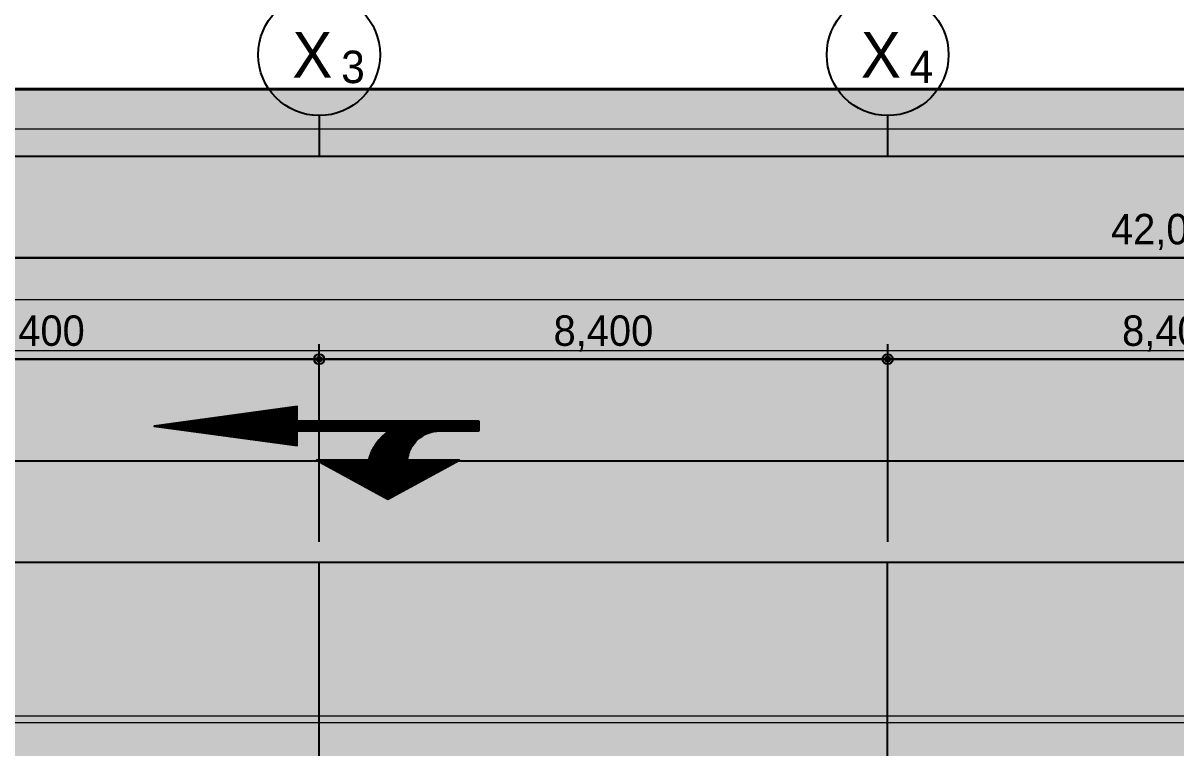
# Model space of a CAD drawing. Header units: millimetres. Extents: x -223175 to 287756, y -120611 to 352956.
# Drawn here: x 127850 to 144884, y 302982 to 313694 of the extents above; entities that cross this region are included whole.
import ezdxf
from ezdxf.enums import TextEntityAlignment as Align

# ---------------------------------------------------------------- set-up
doc = ezdxf.new("R2010")
doc.units = ezdxf.units.MM
doc.header["$LTSCALE"] = 50
doc.header["$PDMODE"] = 35
doc.linetypes.add('XREF 평면도$0$CEN', pattern=[62, 60, -1, 0, -1])
doc.layers.get('DEFPOINTS').update_dxf_attribs({"color": 108})
for name, color, linetype in [('I-SOLID(제외영역)', 253, 'Continuous'), ('XREF 평면도$0$0-틀', 7, 'Continuous'), ('XREF 평면도$0$0개선-MARK', 7, 'Continuous'), ('XREF 평면도$0$CEN', 1, 'XREF 평면도$0$CEN'), ('XREF 평면도$0$DIM', 7, 'Continuous'), ('XREF 평면도$0$grid', 7, 'Continuous')]:
    doc.layers.add(name, color=color, linetype=linetype)
for name, color, linetype, lineweight in [('XREF 평면도$0$0123', 8, 'Continuous', 0), ('XREF 평면도$0$0개선도로', 7, 'Continuous', 0), ('XREF 평면도$0$0개선도로-중앙선', 1, 'Continuous', 0)]:
    doc.layers.add(name, color=color, linetype=linetype, lineweight=lineweight)
doc.styles.add('XREF 평면도$0$돋움', font='')
doc.styles.get('XREF 평면도$0$돋움').set_extended_font_data('Dotum')
doc.dimstyles.new('XREF 평면도$0$50', dxfattribs={"dimscale": 50, "dimtxt": 3, "dimasz": 1, "dimexe": 1.5, "dimexo": 2, "dimgap": 0.75, "dimtad": 1, "dimdec": 0, "dimdsep": 46, "dimlunit": 6, "dimtxsty": 'XREF 평면도$0$돋움', "dimblk": 'XREF 평면도$0$DIMDOT', "dimcen": -1, "dimdle": 1.5, "dimclrt": 3, "dimadec": 8, "dimazin": 0, "dimtfac": 1, "dimtdec": 0, "dimtix": 1, "dimtmove": 2, "dimatfit": 3, "dimldrblk": 'XREF 평면도$0$DIMDOT', "dimfxl": 1, "dimarcsym": 0})

# ---------------------------------------------------------------- blocks, each defined once
blk = doc.blocks.new('*X2035')
at = {"color": 0}
for p, q in [((993.2, 960), (993.9, 960)), ((993.4, 961.9), (993.6, 961.9)), ((990.6, 941.2), (996.4, 941.2)), ((990.8, 943.1), (996.2, 943.1)), ((991.1, 945), (995.9, 945)), ((991.4, 946.9), (995.7, 946.9)), ((991.6, 948.8), (995.4, 948.8)), ((991.9, 950.6), (995.2, 950.6)), ((992.1, 952.5), (994.9, 952.5)), ((992.4, 954.4), (994.7, 954.4)), ((992.6, 956.2), (994.4, 956.2)), ((992.9, 958.1), (994.1, 958.1)), ((988.3, 924.4), (998.7, 924.4)), ((988.5, 926.2), (998.5, 926.2)), ((988.8, 928.1), (998.2, 928.1)), ((989.1, 930), (998, 930)), ((989.3, 931.9), (997.7, 931.9)), ((989.6, 933.8), (997.5, 933.8)), ((989.8, 935.6), (997.2, 935.6)), ((990.1, 937.5), (997, 937.5)), ((990.3, 939.4), (996.7, 939.4)), ((985.7, 905.6), (1001.3, 905.6)), ((986, 907.5), (1001, 907.5)), ((986.2, 909.4), (1000.8, 909.4)), ((986.5, 911.2), (1000.5, 911.2)), ((986.8, 913.1), (1000.3, 913.1)), ((987, 915), (1000, 915)), ((987.3, 916.9), (999.8, 916.9)), ((987.5, 918.8), (999.5, 918.8)), ((987.8, 920.6), (999.3, 920.6)), ((988, 922.5), (999, 922.5)), ((983.4, 888.8), (1003.6, 888.8)), ((983.7, 890.6), (1003.3, 890.6)), ((983.9, 892.5), (1003.1, 892.5)), ((984.2, 894.4), (1002.8, 894.4)), ((984.5, 896.2), (1002.6, 896.2)), ((984.7, 898.1), (1002.3, 898.1)), ((985, 900), (1002.1, 900)), ((985.2, 901.9), (1001.8, 901.9)), ((985.5, 903.8), (1001.6, 903.8)), ((980.9, 870), (1006.2, 870)), ((981.1, 871.9), (1005.9, 871.9)), ((981.4, 873.8), (1005.7, 873.8)), ((981.6, 875.6), (1005.4, 875.6)), ((981.9, 877.5), (1005.1, 877.5)), ((982.2, 879.4), (1004.9, 879.4)), ((982.4, 881.2), (1004.6, 881.2)), ((982.7, 883.1), (1004.4, 883.1)), ((982.9, 885), (1004.1, 885)), ((983.2, 886.9), (1003.9, 886.9)), ((978.6, 853.1), (1008.5, 853.1)), ((978.8, 855), (1008.2, 855)), ((979.1, 856.9), (1008, 856.9)), ((979.3, 858.8), (1007.7, 858.8)), ((979.6, 860.6), (1007.4, 860.6)), ((979.9, 862.5), (1007.2, 862.5)), ((980.1, 864.4), (1006.9, 864.4)), ((980.4, 866.2), (1006.7, 866.2)), ((980.6, 868.1), (1006.4, 868.1)), ((976, 834.4), (1011, 834.4)), ((976.3, 836.2), (1010.8, 836.2)), ((976.5, 838.1), (1010.5, 838.1)), ((976.8, 840), (1010.3, 840)), ((977, 841.9), (1010, 841.9)), ((977.3, 843.8), (1009.7, 843.8)), ((977.6, 845.6), (1009.5, 845.6)), ((977.8, 847.5), (1009.2, 847.5)), ((978.1, 849.4), (1009, 849.4)), ((978.3, 851.2), (1008.7, 851.2)), ((973.7, 817.5), (1013.3, 817.5)), ((974, 819.4), (1013.1, 819.4)), ((974.2, 821.2), (1012.8, 821.2)), ((974.5, 823.1), (1012.6, 823.1)), ((974.7, 825), (1012.3, 825)), ((975, 826.9), (1012, 826.9)), ((975.3, 828.7), (1011.8, 828.7)), ((975.5, 830.6), (1011.5, 830.6)), ((975.8, 832.5), (1011.3, 832.5)), ((971.2, 798.7), (1015.9, 798.7)), ((971.4, 800.6), (1015.6, 800.6)), ((971.7, 802.5), (1015.4, 802.5)), ((971.9, 804.4), (1015.1, 804.4)), ((972.2, 806.2), (1014.9, 806.2)), ((972.4, 808.1), (1014.6, 808.1)), ((972.7, 810), (1014.3, 810)), ((973, 811.9), (1014.1, 811.9)), ((973.2, 813.7), (1013.8, 813.7)), ((973.5, 815.6), (1013.6, 815.6)), ((968.9, 781.9), (1018.2, 781.9)), ((969.1, 783.8), (1017.9, 783.8)), ((969.4, 785.6), (1017.7, 785.6)), ((969.6, 787.5), (1017.4, 787.5)), ((969.9, 789.4), (1017.2, 789.4)), ((970.1, 791.2), (1016.9, 791.2)), ((970.4, 793.1), (1016.6, 793.1)), ((970.7, 795), (1016.4, 795)), ((970.9, 796.9), (1016.1, 796.9)), ((966.3, 763.1), (1020.7, 763.1)), ((966.6, 765), (1020.5, 765)), ((966.8, 766.9), (1020.2, 766.9)), ((967.1, 768.8), (1020, 768.8)), ((967.3, 770.6), (1019.7, 770.6)), ((967.6, 772.5), (1019.5, 772.5)), ((967.8, 774.4), (1019.2, 774.4)), ((968.1, 776.2), (1018.9, 776.2)), ((968.3, 778.1), (1018.7, 778.1)), ((968.6, 780), (1018.4, 780)), ((964, 746.2), (1023, 746.2)), ((964.3, 748.1), (1022.8, 748.1)), ((964.5, 750), (1022.5, 750)), ((964.8, 751.9), (1022.3, 751.9)), ((965, 753.8), (1022, 753.8)), ((965.3, 755.6), (1021.8, 755.6)), ((965.5, 757.5), (1021.5, 757.5)), ((965.8, 759.4), (1021.2, 759.4)), ((966, 761.2), (1021, 761.2)), ((963.7, 744.4), (1023.3, 744.4)), ((986, 742.5), (1001, 742.5)), ((986, 740.6), (1001, 740.6)), ((986, 738.8), (1001, 738.8)), ((986, 736.9), (1001, 736.9)), ((986, 735), (1001, 735)), ((986, 733.1), (1001, 733.1)), ((986, 731.2), (1001, 731.2)), ((986, 729.4), (1001, 729.4)), ((986, 727.5), (1001, 727.5)), ((986, 725.6), (1001, 725.6)), ((986, 723.7), (1001, 723.7)), ((986, 721.9), (1001, 721.9)), ((986, 720), (1001, 720)), ((986, 718.1), (1001, 718.1)), ((986, 716.2), (1001, 716.2)), ((986, 714.4), (1001, 714.4)), ((986, 712.5), (1001, 712.5)), ((986, 710.6), (1001, 710.6)), ((1046, 712.5), (1046.2, 712.5)), ((1046, 710.6), (1047.3, 710.6)), ((986, 708.8), (1001, 708.8)), ((986, 706.9), (1001, 706.9)), ((986, 705), (1001, 705)), ((986, 703.1), (1001, 703.1)), ((986, 701.2), (1001, 701.2)), ((986, 699.4), (1001, 699.4)), ((986, 697.5), (1001, 697.5)), ((986, 695.6), (1001, 695.6)), ((986, 693.8), (1001, 693.8)), ((1046, 708.8), (1048.3, 708.8)), ((1046, 706.9), (1049.3, 706.9)), ((1046, 705), (1050.3, 705)), ((1046, 703.1), (1051.4, 703.1)), ((1046, 701.2), (1052.4, 701.2)), ((1046, 699.4), (1053.4, 699.4)), ((1046, 697.5), (1054.4, 697.5)), ((1046, 695.6), (1055.4, 695.6)), ((1046, 693.8), (1056.5, 693.8)), ((986, 691.9), (1001, 691.9)), ((986, 690), (1001, 690)), ((986, 688.1), (1001, 688.1)), ((986, 686.2), (1001, 686.2)), ((986, 684.4), (1001, 684.4)), ((986, 682.5), (1001, 682.5)), ((986, 680.6), (1001, 680.6)), ((986, 678.8), (1001, 678.8)), ((986, 676.9), (1001, 676.9)), ((986, 675), (1001, 675)), ((1046, 691.9), (1057.5, 691.9)), ((1046, 690), (1058.5, 690)), ((1046, 688.1), (1059.5, 688.1)), ((1046, 686.2), (1060.6, 686.2)), ((1046, 684.4), (1061.6, 684.4)), ((1046, 682.5), (1062.6, 682.5)), ((1046, 680.6), (1063.6, 680.6)), ((1046, 678.8), (1064.6, 678.8)), ((1046, 676.9), (1065.7, 676.9)), ((1046, 675), (1066.7, 675)), ((986, 673.1), (1001, 673.1)), ((986, 671.2), (1001, 671.2)), ((986, 669.4), (1001, 669.4)), ((986, 667.5), (1001, 667.5)), ((986, 665.6), (1001, 665.6)), ((986, 663.8), (1001, 663.8)), ((986, 661.9), (1001, 661.9)), ((986, 660), (1001, 660)), ((986, 658.1), (1001, 658.1)), ((1046, 673.1), (1067.7, 673.1)), ((1046, 671.2), (1068.7, 671.2)), ((1046, 669.4), (1069.8, 669.4)), ((1046, 667.5), (1070.8, 667.5)), ((1046, 665.6), (1071.8, 665.6)), ((1046, 663.8), (1072.8, 663.8)), ((1046, 661.9), (1073.9, 661.9)), ((1046, 660), (1074.9, 660)), ((1046, 658.1), (1075.9, 658.1)), ((986, 656.2), (1001, 656.2)), ((986, 654.4), (1001, 654.4)), ((986, 652.5), (1001, 652.5)), ((986, 650.6), (1001, 650.6)), ((986, 648.7), (1001, 648.7)), ((986, 646.9), (1001, 646.9)), ((986, 645), (1001, 645)), ((986, 643.1), (1001, 643.1)), ((986, 641.2), (1001, 641.2)), ((986, 639.4), (1001, 639.4)), ((1046, 656.2), (1076.9, 656.2)), ((1046, 654.4), (1077.9, 654.4)), ((1046, 652.5), (1079, 652.5)), ((1046, 650.6), (1080, 650.6)), ((1046, 648.7), (1081, 648.7)), ((1046, 646.9), (1082, 646.9)), ((1046, 645), (1083.1, 645)), ((1046, 643.1), (1084.1, 643.1)), ((1046, 641.2), (1085.1, 641.2)), ((1046, 639.4), (1086.1, 639.4)), ((986, 637.5), (1001, 637.5)), ((986, 635.6), (1001, 635.6)), ((986, 633.8), (1001, 633.8)), ((986, 631.9), (1001, 631.9)), ((986, 630), (1001, 630)), ((986, 628.1), (1001, 628.1)), ((986, 626.2), (1001, 626.2)), ((986, 624.4), (1001, 624.4)), ((986, 622.5), (1001, 622.5)), ((1023, 622.5), (1095.3, 622.5)), ((1026, 624.4), (1094.3, 624.4)), ((1029.3, 626.2), (1093.3, 626.2)), ((1033, 628.1), (1092.3, 628.1)), ((1037.4, 630), (1091.2, 630)), ((1042.6, 631.9), (1090.2, 631.9)), ((1046, 637.5), (1087.1, 637.5)), ((1046, 635.6), (1088.2, 635.6)), ((1046, 633.8), (1089.2, 633.8)), ((986, 620.6), (1001, 620.6)), ((986, 618.8), (1001, 618.8)), ((986, 616.9), (1001, 616.9)), ((986, 615), (1001, 615)), ((986, 613.1), (1001, 613.1)), ((986, 611.2), (1001, 611.2)), ((986, 609.4), (1001, 609.4)), ((986, 607.5), (1001, 607.5)), ((986, 605.6), (1001, 605.6)), ((986, 603.8), (1001, 603.8)), ((1002.8, 603.8), (1105.6, 603.8)), ((1004.3, 605.6), (1104.5, 605.6)), ((1005.8, 607.5), (1103.5, 607.5)), ((1007.5, 609.4), (1102.5, 609.4)), ((1009.3, 611.2), (1101.5, 611.2)), ((1011.2, 613.1), (1100.4, 613.1)), ((1013.2, 615), (1099.4, 615)), ((1015.4, 616.9), (1098.4, 616.9)), ((1017.7, 618.8), (1097.4, 618.8)), ((1020.2, 620.6), (1096.4, 620.6)), ((986, 601.9), (1001, 601.9)), ((986, 600), (1104.4, 600)), ((986, 598.1), (1103.4, 598.1)), ((986, 596.2), (1102.4, 596.2)), ((986, 594.4), (1101.4, 594.4)), ((986, 592.5), (1100.3, 592.5)), ((986, 590.6), (1099.3, 590.6)), ((986, 588.8), (1098.3, 588.8)), ((986, 586.9), (1097.3, 586.9)), ((1001.4, 601.9), (1105.5, 601.9)), ((986, 585), (1096.3, 585)), ((986, 583.1), (1095.2, 583.1)), ((986, 581.2), (1094.2, 581.2)), ((986, 579.4), (1093.2, 579.4)), ((986, 577.5), (1092.2, 577.5)), ((986, 575.6), (1091.1, 575.6)), ((986, 573.7), (1090.1, 573.7)), ((986, 571.9), (1039.8, 571.9)), ((986, 570), (1033.6, 570)), ((986, 568.1), (1029.2, 568.1)), ((1046, 571.9), (1089.1, 571.9)), ((1046, 570), (1088.1, 570)), ((1046, 568.1), (1087, 568.1)), ((986, 566.2), (1025.7, 566.2)), ((986, 564.4), (1022.8, 564.4)), ((986, 562.5), (1020.2, 562.5)), ((986, 560.6), (1018, 560.6)), ((986, 558.8), (1016, 558.8)), ((986, 556.9), (1014.2, 556.9)), ((986, 555), (1012.5, 555)), ((986, 553.1), (1011.1, 553.1)), ((986, 551.2), (1009.7, 551.2)), ((1046, 566.2), (1086, 566.2)), ((1046, 564.4), (1085, 564.4)), ((1046, 562.5), (1084, 562.5)), ((1046, 560.6), (1083, 560.6)), ((1046, 558.8), (1081.9, 558.8)), ((1046, 556.9), (1080.9, 556.9)), ((1046, 555), (1079.9, 555)), ((1046, 553.1), (1078.9, 553.1)), ((1046, 551.2), (1077.8, 551.2)), ((986, 549.4), (1008.5, 549.4)), ((986, 547.5), (1007.4, 547.5)), ((986, 545.6), (1006.4, 545.6)), ((986, 543.8), (1005.5, 543.8)), ((986, 541.9), (1004.7, 541.9)), ((986, 540), (1004, 540)), ((986, 538.1), (1003.3, 538.1)), ((986, 536.2), (1002.8, 536.2)), ((986, 534.4), (1002.3, 534.4)), ((986, 532.5), (1001.9, 532.5)), ((1046, 549.4), (1076.8, 549.4)), ((1046, 547.5), (1075.8, 547.5)), ((1046, 545.6), (1074.8, 545.6)), ((1046, 543.8), (1073.8, 543.8)), ((1046, 541.9), (1072.7, 541.9)), ((1046, 540), (1071.7, 540)), ((1046, 538.1), (1070.7, 538.1)), ((1046, 536.2), (1069.7, 536.2)), ((1046, 534.4), (1068.6, 534.4)), ((1046, 532.5), (1067.6, 532.5)), ((986, 530.6), (1001.6, 530.6)), ((986, 528.8), (1001.3, 528.8)), ((986, 526.9), (1001.2, 526.9)), ((986, 525), (1001.1, 525)), ((986, 523.1), (1001, 523.1)), ((986, 521.2), (1001, 521.2)), ((986, 519.4), (1001, 519.4)), ((986, 517.5), (1001, 517.5)), ((986, 515.6), (1001, 515.6)), ((1046, 530.6), (1066.6, 530.6)), ((1046, 528.8), (1065.6, 528.8)), ((1046, 526.9), (1064.5, 526.9)), ((1046, 525), (1063.5, 525)), ((1046, 523.1), (1062.5, 523.1)), ((1046, 521.2), (1061.5, 521.2)), ((1046, 519.4), (1060.5, 519.4)), ((1046, 517.5), (1059.4, 517.5)), ((1046, 515.6), (1058.4, 515.6)), ((986, 513.8), (1001, 513.8)), ((986, 511.9), (1001, 511.9)), ((986, 510), (1001, 510)), ((986, 508.1), (1001, 508.1)), ((986, 506.2), (1001, 506.2)), ((986, 504.4), (1001, 504.4)), ((986, 502.5), (1001, 502.5)), ((986, 500.6), (1001, 500.6)), ((986, 498.7), (1001, 498.7)), ((986, 496.9), (1001, 496.9)), ((1046, 513.8), (1057.4, 513.8)), ((1046, 511.9), (1056.4, 511.9)), ((1046, 510), (1055.3, 510)), ((1046, 508.1), (1054.3, 508.1)), ((1046, 506.2), (1053.3, 506.2)), ((1046, 504.4), (1052.3, 504.4)), ((1046, 502.5), (1051.3, 502.5)), ((1046, 500.6), (1050.2, 500.6)), ((1046, 498.7), (1049.2, 498.7)), ((1046, 496.9), (1048.2, 496.9)), ((986, 495), (1001, 495)), ((986, 493.1), (1001, 493.1)), ((986, 491.2), (1001, 491.2)), ((986, 489.4), (1001, 489.4)), ((986, 487.5), (1001, 487.5)), ((986, 485.6), (1001, 485.6)), ((986, 483.8), (1001, 483.8)), ((986, 481.9), (1001, 481.9)), ((986, 480), (1001, 480)), ((1046, 495), (1047.2, 495)), ((1046, 493.1), (1046.1, 493.1)), ((986, 478.1), (1001, 478.1)), ((986, 476.2), (1001, 476.2)), ((986, 474.4), (1001, 474.4)), ((986, 472.5), (1001, 472.5)), ((986, 470.6), (1001, 470.6)), ((986, 468.8), (1001, 468.8)), ((986, 466.9), (1001, 466.9)), ((986, 465), (1001, 465)), ((986, 463.1), (1001, 463.1))]:
    blk.add_line(p, q, dxfattribs=at)
blk = doc.blocks.new('XREF 평면도$0$A$C28AA59D3')
at = {"layer": 'XREF 평면도$0$0개선-MARK'}
blk.add_lwpolyline([(1.008, 0.58), (1.008, 0), (1.152, 0), (1.152, 2.688), (1.368, 2.688), (1.08, 4.8), (0.792, 2.688), (1.008, 2.688), (1.008, 1.331, 0.173333), (0.576, 1.634), (0.576, 2.402), (0, 1.346), (0.576, 0.29), (0.576, 1.058, -0.38517), (1.008, 0.578, -0.38517)], format="xyb", dxfattribs=at)
at = {"layer": 'XREF 평면도$0$0개선-MARK', "xscale": -0.0095999999903142, "yscale": 0.0095999999903142, "zscale": 0.0096}
blk.add_blockref('*X2035', (10.618, -4.442), dxfattribs=at)
blk = doc.blocks.new('XREF 평면도$0$DIMDOT')
at = {"color": 0}
blk.add_line((-2, 0), (2, 0), dxfattribs=at)
for radius in [0.5, 0.25]:
    blk.add_circle((0, 0), radius, dxfattribs=at)
blk = doc.blocks.new('*D2092')
at = {"layer": 'DEFPOINTS', "color": 0}
for p in [(123825, 310226), (123825, 305726), (165825, 305726)]:
    blk.add_point(p, dxfattribs=at)
at = {"layer": 'XREF 평면도$0$DIM', "color": 0, "lineweight": -2, "ltscale": 1e-05}
for p, q in [((123825, 306026), (123825, 310451)), ((165825, 306026), (165825, 310451)), ((165675, 310226), (123975, 310226))]:
    blk.add_line(p, q, dxfattribs=at)
at = {"layer": 'XREF 평면도$0$DIM', "color": 0, "linetype": 'ByBlock', "lineweight": -2, "xscale": 150, "yscale": 150, "zscale": 150, "rotation": 180}
blk.add_blockref('XREF 평면도$0$DIMDOT', (123825, 310226), dxfattribs=at)
at = {"layer": 'XREF 평면도$0$DIM', "color": 0, "linetype": 'ByBlock', "lineweight": -2, "xscale": 150, "yscale": 150, "zscale": 150}
blk.add_blockref('XREF 평면도$0$DIMDOT', (165825, 310226), dxfattribs=at)
at = {"layer": 'XREF 평면도$0$DIM', "color": 3, "insert": (144825, 310607), "char_height": 450, "attachment_point": 5, "style": 'XREF 평면도$0$돋움'}
blk.add_mtext('42,000', dxfattribs=at)
blk = doc.blocks.new('*D2093')
at = {"layer": 'DEFPOINTS', "color": 0}
for p in [(123825, 308726), (123825, 305726), (132225, 305726)]:
    blk.add_point(p, dxfattribs=at)
at = {"layer": 'XREF 평면도$0$DIM', "color": 0, "lineweight": -2, "ltscale": 1e-05}
for p, q in [((123825, 306026), (123825, 308951)), ((132225, 306026), (132225, 308951)), ((132075, 308726), (123975, 308726))]:
    blk.add_line(p, q, dxfattribs=at)
at = {"layer": 'XREF 평면도$0$DIM', "color": 0, "linetype": 'ByBlock', "lineweight": -2, "xscale": 150, "yscale": 150, "zscale": 150, "rotation": 180}
blk.add_blockref('XREF 평면도$0$DIMDOT', (123825, 308726), dxfattribs=at)
at = {"layer": 'XREF 평면도$0$DIM', "color": 0, "linetype": 'ByBlock', "lineweight": -2, "xscale": 150, "yscale": 150, "zscale": 150}
blk.add_blockref('XREF 평면도$0$DIMDOT', (132225, 308726), dxfattribs=at)
at = {"layer": 'XREF 평면도$0$DIM', "color": 3, "insert": (128025, 309107), "char_height": 450, "attachment_point": 5, "style": 'XREF 평면도$0$돋움'}
blk.add_mtext('8,400', dxfattribs=at)
blk = doc.blocks.new('*D2094')
at = {"layer": 'DEFPOINTS', "color": 0}
for p in [(132225, 308726), (132225, 305726), (140625, 305726)]:
    blk.add_point(p, dxfattribs=at)
at = {"layer": 'XREF 평면도$0$DIM', "color": 0, "lineweight": -2, "ltscale": 1e-05}
for p, q in [((132225, 306026), (132225, 308951)), ((140625, 306026), (140625, 308951)), ((140475, 308726), (132375, 308726))]:
    blk.add_line(p, q, dxfattribs=at)
at = {"layer": 'XREF 평면도$0$DIM', "color": 0, "linetype": 'ByBlock', "lineweight": -2, "xscale": 150, "yscale": 150, "zscale": 150, "rotation": 180}
blk.add_blockref('XREF 평면도$0$DIMDOT', (132225, 308726), dxfattribs=at)
at = {"layer": 'XREF 평면도$0$DIM', "color": 0, "linetype": 'ByBlock', "lineweight": -2, "xscale": 150, "yscale": 150, "zscale": 150}
blk.add_blockref('XREF 평면도$0$DIMDOT', (140625, 308726), dxfattribs=at)
at = {"layer": 'XREF 평면도$0$DIM', "color": 3, "insert": (136425, 309107), "char_height": 450, "attachment_point": 5, "style": 'XREF 평면도$0$돋움'}
blk.add_mtext('8,400', dxfattribs=at)
blk = doc.blocks.new('*D2095')
at = {"layer": 'DEFPOINTS', "color": 0}
for p in [(140625, 308726), (140625, 305726), (149025, 305726)]:
    blk.add_point(p, dxfattribs=at)
at = {"layer": 'XREF 평면도$0$DIM', "color": 0, "lineweight": -2, "ltscale": 1e-05}
for p, q in [((140625, 306026), (140625, 308951)), ((149025, 306026), (149025, 308951)), ((148875, 308726), (140775, 308726))]:
    blk.add_line(p, q, dxfattribs=at)
at = {"layer": 'XREF 평면도$0$DIM', "color": 0, "linetype": 'ByBlock', "lineweight": -2, "xscale": 150, "yscale": 150, "zscale": 150, "rotation": 180}
blk.add_blockref('XREF 평면도$0$DIMDOT', (140625, 308726), dxfattribs=at)
at = {"layer": 'XREF 평면도$0$DIM', "color": 0, "linetype": 'ByBlock', "lineweight": -2, "xscale": 150, "yscale": 150, "zscale": 150}
blk.add_blockref('XREF 평면도$0$DIMDOT', (149025, 308726), dxfattribs=at)
at = {"layer": 'XREF 평면도$0$DIM', "color": 3, "insert": (144825, 309107), "char_height": 450, "attachment_point": 5, "style": 'XREF 평면도$0$돋움'}
blk.add_mtext('8,400', dxfattribs=at)
blk = doc.blocks.new('XREF 평면도$0$BUBBLE')
at = {"layer": 'XREF 평면도$0$DIM'}
blk.add_line((0, -6), (0, -10), dxfattribs=at)
blk.add_circle((0, 0), 6, dxfattribs=at)

msp = doc.modelspace()

# ---------------------------------------------------------------- hatches: boundary and pattern name
at = {"layer": 'I-SOLID(제외영역)', "ltscale": 0.5}
h = msp.add_hatch(color=253, dxfattribs=at)
h.dxf.hatch_style = 1
h.paths.add_polyline_path([(107817.9932, 312724.6809), (107817.9932, 244617.0602), (184614.5896, 244617.0602), (184614.5896, 312724.6809)])
h.paths.add_polyline_path([(143274.9138, 271631.6924), (140474.9138, 271631.6924), (140474.9138, 278831.6924), (143274.9138, 278831.6924), (143274.9138, 284356.6924), (147974.9138, 284356.6924), (147974.9138, 283111.6924), (148824.9138, 283111.6924), (148824.9138, 278581.6924), (146104.9138, 278581.6924), (146104.9138, 278331.6924), (154149.9138, 278331.6924), (154149.9138, 276381.6924), (166174.9138, 276381.6924), (166174.9138, 273881.6924), (154149.9138, 273881.6924), (154149.9138, 272131.6924), (145764.9138, 272131.6924), (145764.9138, 271881.6924), (148624.9138, 271881.6924), (148574.9138, 271756.6924), (148574.9138, 267351.6924), (147974.9138, 267351.6924), (147974.9138, 266231.6924), (145564.9138, 266231.6924), (145564.9138, 265981.6924), (143274.9138, 265981.6924), (143274.9138, 266231.6924)], flags=16)
h.paths.add_polyline_path([(132374.9138, 271631.6924), (137044.9138, 271631.6924), (137044.9138, 270991.6924), (137274.9138, 270991.6924), (137274.9138, 269231.6924), (138074.9138, 269231.6924), (138074.9138, 265981.6924), (133724.9138, 265981.6924), (133724.9138, 269031.6924), (132374.9138, 269031.6924)], flags=16)

# ---------------------------------------------------------------- linework, layer by layer
at = {"layer": 'DEFPOINTS'}
for points in [[(107279.1227, 311726.1632), (187614.5896, 311726.1632), (187614.5896, 238704.7065), (107279.1227, 238704.7065)], [(108779.1227, 310226.1632), (186114.5896, 310226.1632), (186114.5896, 240204.7065), (108779.1227, 240204.7065)], [(110279.1227, 308726.1632), (184614.5896, 308726.1632), (184614.5896, 241704.7065), (110279.1227, 241704.7065)], [(111779.1227, 307226.1632), (183114.5896, 307226.1632), (183114.5896, 243204.7065), (111779.1227, 243204.7065)], [(113279.1227, 305726.1632), (181614.5896, 305726.1632), (181614.5896, 244704.7065), (113279.1227, 244704.7065)]]:
    msp.add_lwpolyline(points, close=True, dxfattribs=at)
at = {"layer": 'XREF 평면도$0$0-틀'}
msp.add_lwpolyline([(168965.3357, 322361.5591), (169254.9847, 319266.5748, -0.4418165759), (163281.0888, 312707.4981), (124988.3205, 312707.4981)], format="xyb", dxfattribs=at)
at = {"layer": 'XREF 평면도$0$0123'}
msp.add_lwpolyline([(163295.4792, 312724.6809), (123813.5955, 312724.6809, -0.4140849094), (115813.5963, 320721.1667), (115812.8757, 322361.5591)], format="xyb", dxfattribs=at)
at = {"layer": 'XREF 평면도$0$0개선도로'}
for points in [[(87876.894, 309607.3663), (163586.2006, 309607.3663)], [(87876.894, 308857.3663), (163586.2006, 308857.3663)], [(122303.7168, 303457.3663), (165827.6734, 303457.3663)], [(122303.7168, 303357.3663), (168854.3902, 303357.3663)]]:
    msp.add_lwpolyline(points, dxfattribs=at)
at = {"layer": 'XREF 평면도$0$0개선도로-중앙선'}
for points in [[(162284.8318, 322361.5587), (162284.8318, 318602.0539), (156946.2319, 312127.3286), (87876.894, 312127.3286)], [(165302.2006, 322261.5591), (156946.2319, 312127.3286), (87876.894, 312127.3286)]]:
    msp.add_lwpolyline(points, dxfattribs=at)
at = {"layer": 'XREF 평면도$0$CEN', "color": 1, "ltscale": 300}
for p, q in [((132224.9138, 244704.7065), (132224.9138, 305726.1632)), ((132224.9138, 244704.7065), (132224.9138, 305726.1632)), ((140624.9138, 244704.7065), (140624.9138, 305726.1632)), ((140624.9138, 244704.7065), (140624.9138, 305726.1632))]:
    msp.add_line(p, q, dxfattribs=at)

# ---------------------------------------------------------------- block references
at = {"layer": 'XREF 평면도$0$0개선-MARK', "xscale": 1000, "yscale": 1000, "zscale": 1000, "rotation": 90}
msp.add_blockref('XREF 평면도$0$A$C28AA59D3', (134586.5466, 306659.2326), dxfattribs=at)
msp.add_blockref('XREF 평면도$0$A$C28AA59D3', (134586.5466, 306659.2326), dxfattribs=at)
at = {"layer": 'XREF 평면도$0$DIM', "xscale": 150.0000000004656, "yscale": 150.0000000004656, "zscale": 150.0000000004656}
for p in [(132224.9138, 313226.1632), (140624.9138, 313226.1632)]:
    msp.add_blockref('XREF 평면도$0$BUBBLE', p, dxfattribs=at)

# ---------------------------------------------------------------- texts
at = {"layer": 'XREF 평면도$0$DIM', "color": 3, "style": 'XREF 평면도$0$돋움'}
for s, p in [('3', (132724.9138, 313046.1632)), ('4', (141124.9138, 313046.1632))]:
    msp.add_text(s, height=480, dxfattribs=at).set_placement(p, align=Align.MIDDLE)
at = {"layer": 'XREF 평면도$0$grid', "color": 3, "style": 'XREF 평면도$0$돋움'}
for p in [(132124.9138, 313226.1632), (140524.9138, 313226.1632)]:
    msp.add_text('X', height=675, dxfattribs=at).set_placement(p, align=Align.MIDDLE)

# ---------------------------------------------------------------- dimensions: what is measured, and where the dimension line sits
at = {"layer": 'XREF 평면도$0$DIM', "ltscale": 1e-05}
for base, p1, p2, picture, middle in [((123824.9138, 310226.1632), (165824.9138, 305726.1632), (123824.9138, 305726.1632), '*D2092', (144824.9138, 310607.3199)), ((123824.9138, 308726.1632), (132224.9138, 305726.1632), (123824.9138, 305726.1632), '*D2093', (128024.9138, 309107.3199)), ((132224.9138, 308726.1632), (140624.9138, 305726.1632), (132224.9138, 305726.1632), '*D2094', (136424.9138, 309107.3199)), ((140624.9138, 308726.1632), (149024.9138, 305726.1632), (140624.9138, 305726.1632), '*D2095', (144824.9138, 309107.3199))]:
    dim = msp.add_linear_dim(base=base, p1=p1, p2=p2, dimstyle='XREF 평면도$0$50', override={"dimscale": 150}, dxfattribs=at)
    dim.commit()
    dim.dimension.update_dxf_attribs({"geometry": picture, "text_midpoint": middle})

doc.saveas('drawing.dxf')
